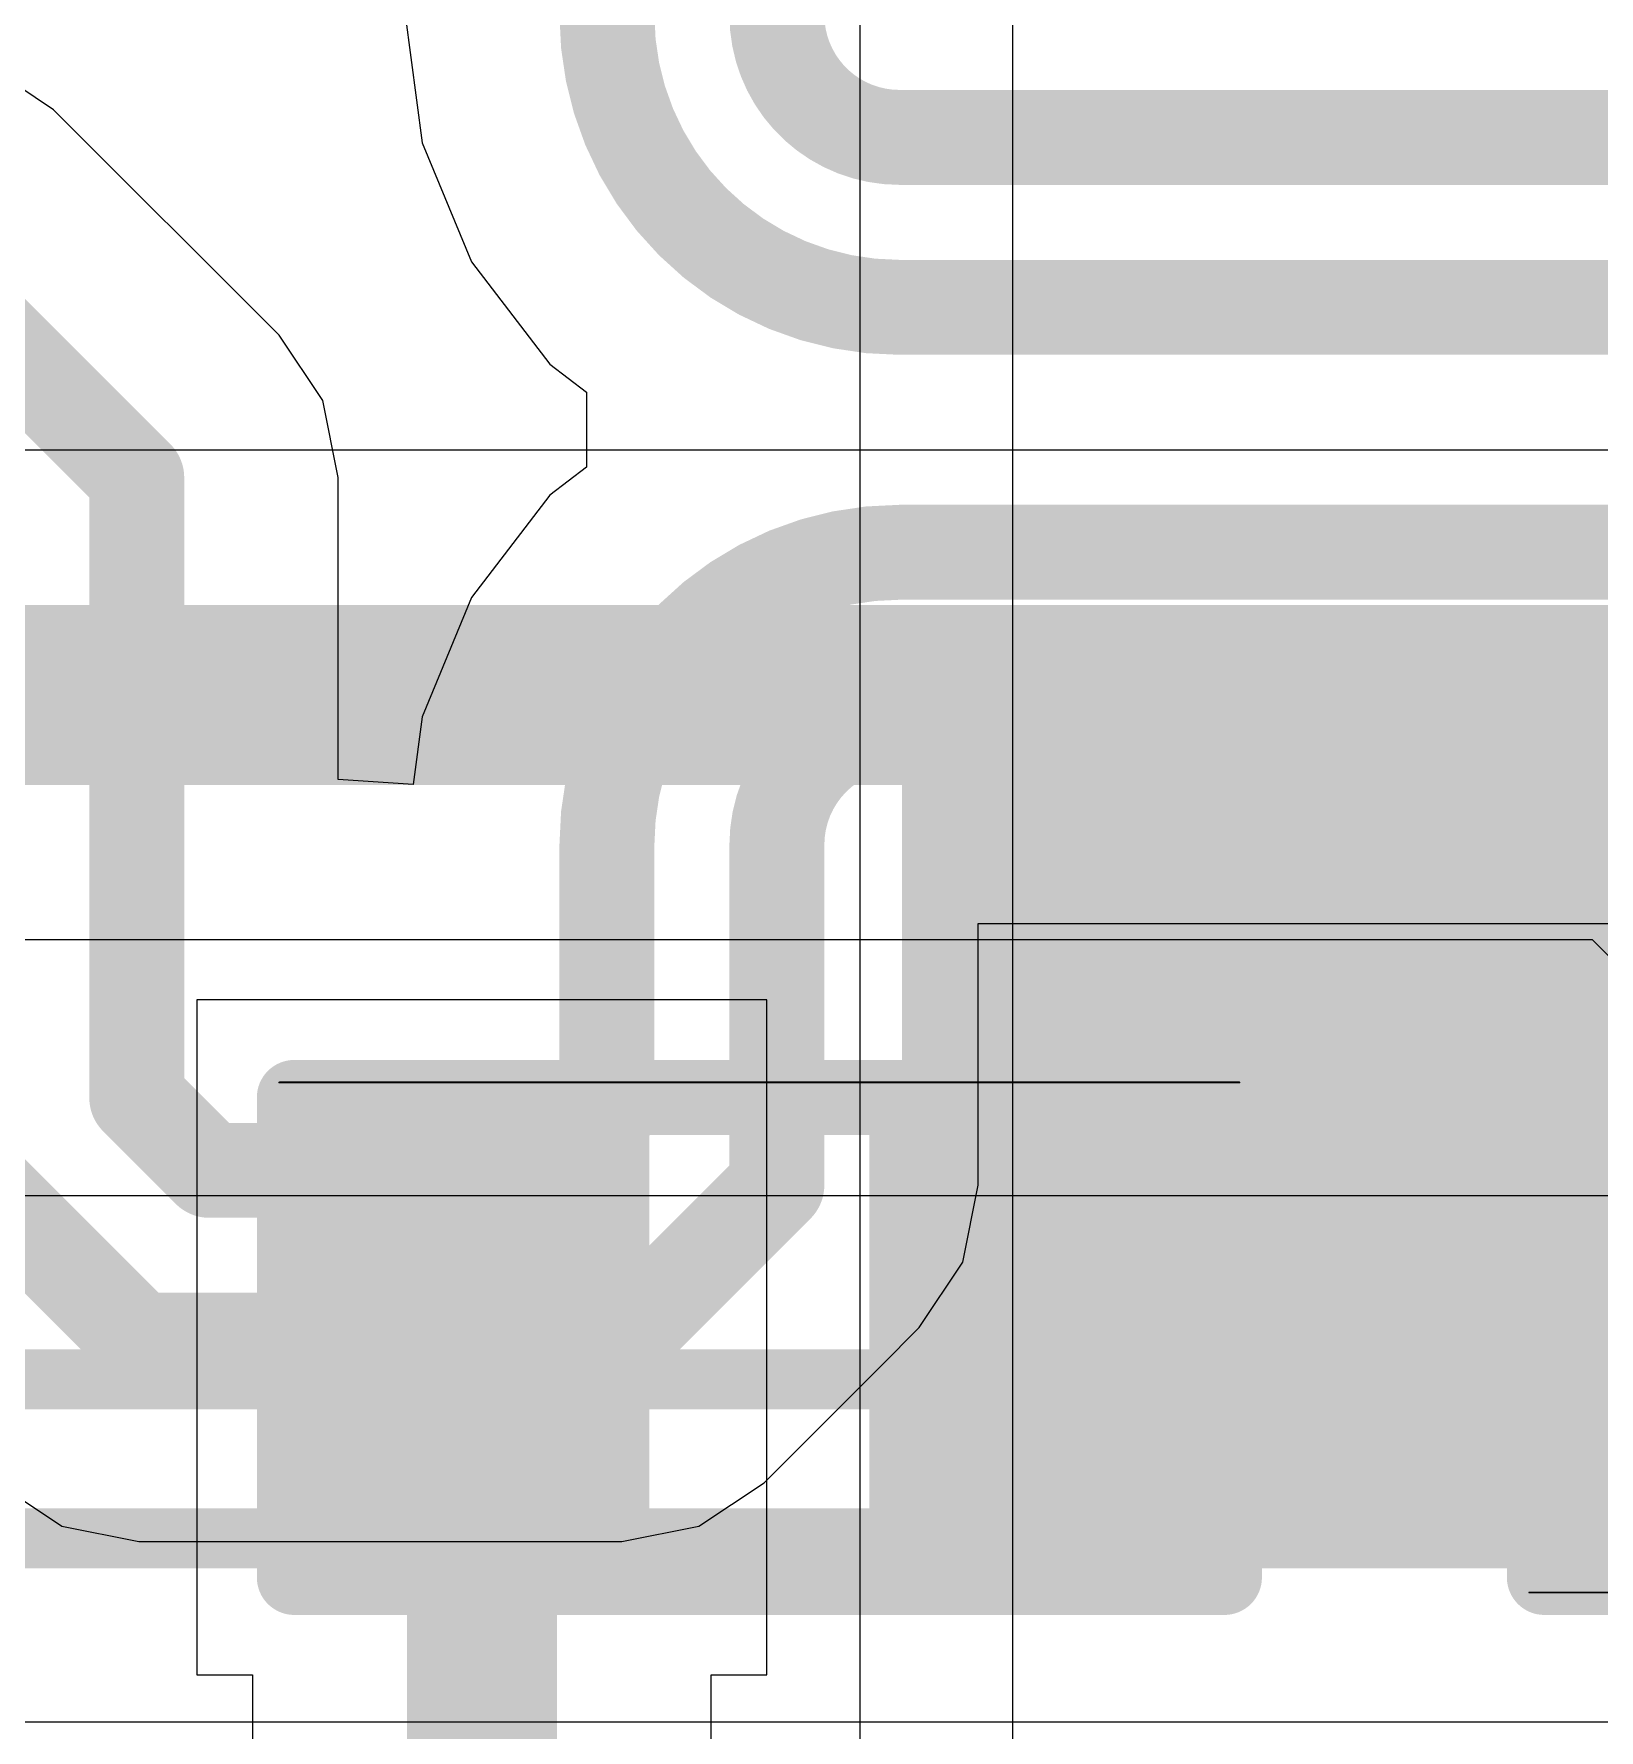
# Model space of a CAD drawing. Header units: inches. Extents: x 0 to 5271, y 0 to 5417.
# Drawn here: x 77.609 to 80.259, y 90.122 to 92.995 of the extents above; entities that cross this region are included whole.
import ezdxf

# ---------------------------------------------------------------- set-up
doc = ezdxf.new("R2010")
doc.units = ezdxf.units.IN
for name, color, linetype in [('Bottom Layer', 5, 'Continuous'), ('L4_PWR', 90, 'Continuous'), ('L5_GND2', 156, 'Continuous'), ('L6_SIG2', 130, 'Continuous'), ('Top Layer', 1, 'Continuous'), ('Top Overlay', 2, 'Continuous'), ('Top Paste', 8, 'Continuous'), ('Top Solder', 216, 'Continuous')]:
    doc.layers.add(name, color=color, linetype=linetype)

# ---------------------------------------------------------------- blocks, each defined once
blk = doc.blocks.new('RES_0402_281')
at = {"layer": 'Top Layer'}
for points in [[(-0.6984492, -0.31746444), (-0.6984492, 0.3175355599999999), (-0.2412491999999999, 0.3175355599999999), (-0.2412492, -0.31746444)], [(0.2413507999999999, -0.31746444), (0.2413508, 0.3175355599999999), (0.6985507999999999, 0.3175355599999999), (0.6985507999999999, -0.31746444)]]:
    blk.add_hatch(color=1, dxfattribs=at).paths.add_polyline_path(points)
at = {"layer": 'Top Paste'}
for points in [[(-0.6984492, -0.31746444), (-0.6984492, 0.3175355599999999), (-0.2412491999999999, 0.3175355599999999), (-0.2412492, -0.31746444)], [(0.2413507999999999, -0.31746444), (0.2413508, 0.3175355599999999), (0.6985507999999999, 0.3175355599999999), (0.6985507999999999, -0.31746444)]]:
    blk.add_hatch(color=8, dxfattribs=at).paths.add_polyline_path(points)
at = {"layer": 'Top Solder'}
for points in [[(-0.75345036, -0.3724656), (-0.75345036, 0.37253672), (-0.1862480399999999, 0.37253672), (-0.18624804, -0.3724656)], [(0.18634964, -0.3724656), (0.18634964, 0.37253672), (0.7535519599999999, 0.37253672), (0.7535519599999999, -0.3724656)]]:
    blk.add_hatch(color=216, dxfattribs=at).paths.add_polyline_path(points)
at = {"layer": 'Top Overlay'}
for points in [[(0.7874507999999999, 0.40643556, 0.127, 0.127, 0), (-0.7873492, 0.40643556, 0.127, 0.127, 0)], [(-0.7873492, 0.40643556, 0.127, 0.127, 0), (-0.7873492, -0.40636444, 0.127, 0.127, 0)], [(0.7874507999999999, 0.40643556, 0.127, 0.127, 0), (0.7874507999999999, -0.40636444, 0.127, 0.127, 0)], [(0.7874507999999999, -0.40636444, 0.127, 0.127, 0), (-0.7873492, -0.40636444, 0.127, 0.127, 0)], [(0.8128508, -0.43176444, 0.0032258, 0.0032258, 0), (-0.8127492, -0.43176444, 0.0032258, 0.0032258, 0)]]:
    blk.add_lwpolyline(points, format="xyseb", dxfattribs=at)
for points in [[(-0.8190991999999999, 0.40643556, 0.0635, 0.0635, 1), (-0.7555991999999999, 0.40643556, 0.0635, 0.0635, 1)], [(-0.8190991999999999, 0.40643556, 0.0635, 0.0635, 1), (-0.7555991999999999, 0.40643556, 0.0635, 0.0635, 1)], [(0.7557008, 0.40643556, 0.0635, 0.0635, 1), (0.8192008000000001, 0.40643556, 0.0635, 0.0635, 1)], [(0.7557008, 0.40643556, 0.0635, 0.0635, 1), (0.8192008000000001, 0.40643556, 0.0635, 0.0635, 1)], [(-0.8190991999999999, -0.40636444, 0.0635, 0.0635, 1), (-0.7555991999999999, -0.40636444, 0.0635, 0.0635, 1)], [(-0.8190991999999999, -0.40636444, 0.0635, 0.0635, 1), (-0.7555991999999999, -0.40636444, 0.0635, 0.0635, 1)], [(0.7557008, -0.40636444, 0.0635, 0.0635, 1), (0.8192008000000001, -0.40636444, 0.0635, 0.0635, 1)], [(0.7557008, -0.40636444, 0.0635, 0.0635, 1), (0.8192008000000001, -0.40636444, 0.0635, 0.0635, 1)], [(-0.81355438, -0.43176444, 0.0016129, 0.0016129, 1), (-0.81194402, -0.43176444, 0.0016129, 0.0016129, 1)], [(0.8120456199999999, -0.43176444, 0.0016129, 0.0016129, 1), (0.81365598, -0.43176444, 0.0016129, 0.0016129, 1)]]:
    blk.add_lwpolyline(points, format="xyseb", close=True, dxfattribs=at)
blk = doc.blocks.new('RES_0402_282')
at = {"layer": 'Top Layer'}
for points in [[(-0.69845428, -0.31745428), (-0.69845428, 0.31754572), (-0.2412542799999999, 0.31754572), (-0.24125428, -0.31745428)], [(0.2413457199999999, -0.31745428), (0.24134572, 0.31754572), (0.6985457199999999, 0.31754572), (0.6985457199999999, -0.31745428)]]:
    blk.add_hatch(color=1, dxfattribs=at).paths.add_polyline_path(points)
at = {"layer": 'Top Paste'}
for points in [[(-0.69845428, -0.31745428), (-0.69845428, 0.31754572), (-0.2412542799999999, 0.31754572), (-0.24125428, -0.31745428)], [(0.2413457199999999, -0.31745428), (0.24134572, 0.31754572), (0.6985457199999999, 0.31754572), (0.6985457199999999, -0.31745428)]]:
    blk.add_hatch(color=8, dxfattribs=at).paths.add_polyline_path(points)
at = {"layer": 'Top Solder'}
for points in [[(-0.7534554399999999, -0.37245544), (-0.7534554399999999, 0.37254688), (-0.18625312, 0.37254688), (-0.18625312, -0.37245544)], [(0.1863445599999999, -0.37245544), (0.18634456, 0.37254688), (0.75354688, 0.37254688), (0.75354688, -0.37245544)]]:
    blk.add_hatch(color=216, dxfattribs=at).paths.add_polyline_path(points)
at = {"layer": 'Top Overlay'}
for points in [[(-0.78735428, 0.40644572, 0.127, 0.127, 0), (0.7874457199999999, 0.40644572, 0.127, 0.127, 0)], [(-0.78735428, -0.40635428, 0.127, 0.127, 0), (-0.78735428, 0.40644572, 0.127, 0.127, 0)], [(0.7874457199999999, -0.40635428, 0.127, 0.127, 0), (0.7874457199999999, 0.40644572, 0.127, 0.127, 0)], [(-0.78735428, -0.40635428, 0.127, 0.127, 0), (0.7874457199999999, -0.40635428, 0.127, 0.127, 0)], [(-0.8127542799999999, -0.43175428, 0.0032258, 0.0032258, 0), (0.8128457199999999, -0.43175428, 0.0032258, 0.0032258, 0)]]:
    blk.add_lwpolyline(points, format="xyseb", dxfattribs=at)
for points in [[(-0.8191042799999999, 0.40644572, 0.0635, 0.0635, 1), (-0.7556042799999999, 0.40644572, 0.0635, 0.0635, 1)], [(-0.8191042799999999, 0.40644572, 0.0635, 0.0635, 1), (-0.7556042799999999, 0.40644572, 0.0635, 0.0635, 1)], [(0.75569572, 0.40644572, 0.0635, 0.0635, 1), (0.8191957199999998, 0.40644572, 0.0635, 0.0635, 1)], [(0.75569572, 0.40644572, 0.0635, 0.0635, 1), (0.8191957199999998, 0.40644572, 0.0635, 0.0635, 1)], [(-0.8191042799999999, -0.40635428, 0.0635, 0.0635, 1), (-0.7556042799999999, -0.40635428, 0.0635, 0.0635, 1)], [(-0.8191042799999999, -0.40635428, 0.0635, 0.0635, 1), (-0.7556042799999999, -0.40635428, 0.0635, 0.0635, 1)], [(0.75569572, -0.40635428, 0.0635, 0.0635, 1), (0.8191957199999998, -0.40635428, 0.0635, 0.0635, 1)], [(0.75569572, -0.40635428, 0.0635, 0.0635, 1), (0.8191957199999998, -0.40635428, 0.0635, 0.0635, 1)], [(-0.8135594599999999, -0.43175428, 0.0016129, 0.0016129, 1), (-0.8119491, -0.43175428, 0.0016129, 0.0016129, 1)], [(0.81204054, -0.43175428, 0.0016129, 0.0016129, 1), (0.8136509, -0.43175428, 0.0016129, 0.0016129, 1)]]:
    blk.add_lwpolyline(points, format="xyseb", close=True, dxfattribs=at)

msp = doc.modelspace()

# ---------------------------------------------------------------- hatches: boundary and pattern name
at = {"layer": 'Top Layer'}
msp.add_hatch(color=1, dxfattribs=at).paths.add_polyline_path([(79.07852611999999, 90.46977587999999), (80.71245732, 90.46977587999999), (80.71245732, 91.80840667999999), (79.07852611999999, 91.80840667999999)])

# ---------------------------------------------------------------- linework, layer by layer
at = {"layer": 'Bottom Layer'}
for p, q in [((78.23752196, 93.02672022), (78.26603346, 92.81016235999999)), ((77.64212818, 92.8661973), (77.5315188, 92.94010367999999)), ((78.02408829999999, 92.48423464), (77.64212818, 92.8661973)), ((78.26603346, 92.81016235999999), (78.34961978, 92.60836443999999)), ((78.34961978, 92.60836443999999), (78.48258877999999, 92.43507548)), ((78.02409592, 92.48422956), (78.02408829999999, 92.48423464)), ((78.09800229999999, 92.37362017999999), (78.02409592, 92.48422956)), ((78.48258877999999, 92.43507548), (78.54437428, 92.38766637999998)), ((78.12395602, 92.24314799999999), (78.09800229999999, 92.37362017999999)), ((78.54437428, 92.38766637999998), (78.54437428, 92.26066383999999)), ((78.54437428, 92.26066383999999), (78.48258877999999, 92.21325474)), ((78.12395348, 92.24313529999999), (78.12395602, 92.24314799999999)), ((78.12395348, 91.73195521999999), (78.12395348, 92.24313529999999)), ((78.48258877999999, 92.21325474), (78.34961978, 92.03996577999999)), ((78.34961978, 92.03996577999999), (78.26603346, 91.83816785999998)), ((78.26603346, 91.83816785999998), (78.25095347999999, 91.7236291)), ((78.25095347999999, 91.7236291), (78.12395348, 91.73195521999999)), ((79.20778417999999, 91.04523065999999), (79.20778417999999, 91.48805933999999)), ((79.20778417999999, 91.48805933999999), (81.2538507, 91.48805933999999)), ((79.181833, 90.91474577999999), (79.20778671999999, 91.04521795999999)), ((79.20778671999999, 91.04521795999999), (79.20778417999999, 91.04523065999999)), ((79.10792662, 90.80413639999999), (79.181833, 90.91474577999999)), ((79.04205934, 90.73826912), (79.107919, 90.80413132)), ((79.107919, 90.80413132), (79.10792662, 90.80413639999999)), ((78.84516615999999, 90.54137086), (79.04205425999999, 90.7382615)), ((79.04205425999999, 90.7382615), (79.04205934, 90.73826912)), ((77.54555737999999, 90.54137086), (77.65616675999999, 90.46746447999999)), ((78.73455677999999, 90.46746447999999), (78.84516615999999, 90.54137086)), ((77.65616675999999, 90.46746447999999), (77.78663893999999, 90.44151075999999)), ((78.6040846, 90.44151075999999), (78.73455677999999, 90.46746447999999)), ((77.78663893999999, 90.44151075999999), (77.78665164, 90.4415133)), ((77.78665164, 90.4415133), (78.6040719, 90.4415133)), ((78.6040719, 90.4415133), (78.6040846, 90.44151075999999))]:
    msp.add_line(p, q, dxfattribs=at)
for points in [[(78.57906813999999, 93.02672022, 0.16077946, 0.16077946, 0), (78.57906813999999, 93.25101237999999, 0.16077946, 0.16077946, 0)], [(78.86684506, 93.02672022, 0.16077946, 0.16077946, 0), (78.86684506, 93.25101237999999, 0.16077946, 0.16077946, 0)], [(79.07423351999999, 92.53155484, 0.16077946, 0.16077946, -0.4142135623730951), (78.57906813999999, 93.02672022, 0.16077946, 0.16077946, 0)], [(79.07423351999999, 92.81933176, 0.16077946, 0.16077946, -0.4142135623730951), (78.86684506, 93.02672022, 0.16077946, 0.16077946, 0)], [(79.07423351999999, 92.81933176, 0.16077946, 0.16077946, 0), (81.2538507, 92.81933176, 0.16077946, 0.16077946, 0)], [(77.40104661999999, 92.62511573999998, 0.16077946, 0.16077946, 0), (77.78301436, 92.24314799999999, 0.16077946, 0.16077946, 0)], [(79.07423351999999, 92.53155484, 0.16077946, 0.16077946, 0), (81.2538507, 92.53155484, 0.16077946, 0.16077946, 0)], [(77.78301436, 91.19305612, 0.16077946, 0.16077946, 0), (77.78301436, 92.24314799999999, 0.16077946, 0.16077946, 0)], [(78.57906813999999, 91.62160999999999, 0.16077946, 0.16077946, -0.4142135623730951), (79.07423351999999, 92.11677537999999, 0.16077946, 0.16077946, 0)], [(79.07423351999999, 92.11677537999999, 0.16077946, 0.16077946, 0), (81.2538507, 92.11677537999999, 0.16077946, 0.16077946, 0)], [(78.86684506, 91.62160999999999, 0.16077946, 0.16077946, -0.4142135623730951), (79.07423351999999, 91.82899846, 0.16077946, 0.16077946, 0)], [(79.07423351999999, 91.82899846, 0.16077946, 0.16077946, 0), (81.2538507, 91.82899846, 0.16077946, 0.16077946, 0)], [(78.57906813999999, 91.16441508, 0.16077946, 0.16077946, 0), (78.57906813999999, 91.62160999999999, 0.16077946, 0.16077946, 0)], [(78.86684506, 91.04521795999999, 0.16077946, 0.16077946, 0), (78.86684506, 91.62160999999999, 0.16077946, 0.16077946, 0)], [(77.78301436, 91.19305612, 0.16077946, 0.16077946, 0), (77.9058386, 91.07023188, 0.16077946, 0.16077946, 0)], [(78.48488494, 91.07023188, 0.16077946, 0.16077946, 0), (78.57906813999999, 91.16441508, 0.16077946, 0.16077946, 0)], [(77.4952349, 91.07385646, 0.16077946, 0.16077946, 0), (77.78663893999999, 90.78245242, 0.16077946, 0.16077946, 0)], [(77.9058386, 91.07023188, 0.16077946, 0.16077946, 0), (78.24467968, 91.07023188, 0.16077946, 0.16077946, 0)], [(78.24467968, 91.07023188, 0.16077946, 0.16077946, 0), (78.48488494, 91.07023188, 0.16077946, 0.16077946, 0)], [(78.80097015999999, 90.97934305999999, 0.16077946, 0.16077946, 0), (78.86684506, 91.04521795999999, 0.16077946, 0.16077946, 0)], [(78.6040846, 90.78245242, 0.16077946, 0.16077946, 0), (78.80097269999999, 90.97934052, 0.16077946, 0.16077946, 0)], [(78.80097015999999, 90.97934305999999, 0.16077946, 0.16077946, 0), (78.80097269999999, 90.97934052, 0.16077946, 0.16077946, 0)], [(77.78663893999999, 90.78245242, 0.16077946, 0.16077946, 0), (78.6040846, 90.78245242, 0.16077946, 0.16077946, 0)]]:
    msp.add_lwpolyline(points, format="xyseb", dxfattribs=at)
for points in [[(78.53887264, 93.02672022, 0.08038846, 0.08038846, 1), (78.61926363999999, 93.02672022, 0.08038846, 0.08038846, 1)], [(78.53887264, 93.02672022, 0.08038846, 0.08038846, 1), (78.61926363999999, 93.02672022, 0.08038846, 0.08038846, 1)], [(78.82664955999999, 93.02672022, 0.08038846, 0.08038846, 1), (78.90704055999998, 93.02672022, 0.08038846, 0.08038846, 1)], [(78.82664955999999, 93.02672022, 0.08038846, 0.08038846, 1), (78.90704055999998, 93.02672022, 0.08038846, 0.08038846, 1)], [(79.03403802, 92.81933176, 0.08038846, 0.08038846, 1), (79.11442901999999, 92.81933176, 0.08038846, 0.08038846, 1)], [(79.03403802, 92.81933176, 0.08038846, 0.08038846, 1), (79.11442901999999, 92.81933176, 0.08038846, 0.08038846, 1)], [(79.03403802, 92.53155484, 0.08038846, 0.08038846, 1), (79.11442901999999, 92.53155484, 0.08038846, 0.08038846, 1)], [(79.03403802, 92.53155484, 0.08038846, 0.08038846, 1), (79.11442901999999, 92.53155484, 0.08038846, 0.08038846, 1)], [(77.74281885999999, 92.24314799999999, 0.08038846, 0.08038846, 1), (77.82320985999999, 92.24314799999999, 0.08038846, 0.08038846, 1)], [(77.74281885999999, 92.24314799999999, 0.08038846, 0.08038846, 1), (77.82320985999999, 92.24314799999999, 0.08038846, 0.08038846, 1)], [(79.03403802, 92.11677537999999, 0.08038846, 0.08038846, 1), (79.11442901999999, 92.11677537999999, 0.08038846, 0.08038846, 1)], [(79.03403802, 92.11677537999999, 0.08038846, 0.08038846, 1), (79.11442901999999, 92.11677537999999, 0.08038846, 0.08038846, 1)], [(79.03403802, 91.82899846, 0.08038846, 0.08038846, 1), (79.11442901999999, 91.82899846, 0.08038846, 0.08038846, 1)], [(79.03403802, 91.82899846, 0.08038846, 0.08038846, 1), (79.11442901999999, 91.82899846, 0.08038846, 0.08038846, 1)], [(78.53887264, 91.62160999999999, 0.08038846, 0.08038846, 1), (78.61926363999999, 91.62160999999999, 0.08038846, 0.08038846, 1)], [(78.53887264, 91.62160999999999, 0.08038846, 0.08038846, 1), (78.61926363999999, 91.62160999999999, 0.08038846, 0.08038846, 1)], [(78.82664955999999, 91.62160999999999, 0.08038846, 0.08038846, 1), (78.90704055999998, 91.62160999999999, 0.08038846, 0.08038846, 1)], [(78.82664955999999, 91.62160999999999, 0.08038846, 0.08038846, 1), (78.90704055999998, 91.62160999999999, 0.08038846, 0.08038846, 1)], [(77.74281885999999, 91.19305612, 0.08038846, 0.08038846, 1), (77.82320985999999, 91.19305612, 0.08038846, 0.08038846, 1)], [(77.74281885999999, 91.19305612, 0.08038846, 0.08038846, 1), (77.82320985999999, 91.19305612, 0.08038846, 0.08038846, 1)], [(78.53887264, 91.16441508, 0.08038846, 0.08038846, 1), (78.61926363999999, 91.16441508, 0.08038846, 0.08038846, 1)], [(78.53887264, 91.16441508, 0.08038846, 0.08038846, 1), (78.61926363999999, 91.16441508, 0.08038846, 0.08038846, 1)], [(77.8656431, 91.07023188, 0.08038846, 0.08038846, 1), (77.94603409999999, 91.07023188, 0.08038846, 0.08038846, 1)], [(77.8656431, 91.07023188, 0.08038846, 0.08038846, 1), (77.94603409999999, 91.07023188, 0.08038846, 0.08038846, 1)], [(78.20448418, 91.07023188, 0.08038846, 0.08038846, 1), (78.28487517999999, 91.07023188, 0.08038846, 0.08038846, 1)], [(78.20448418, 91.07023188, 0.08038846, 0.08038846, 1), (78.28487517999999, 91.07023188, 0.08038846, 0.08038846, 1)], [(78.44468944, 91.07023188, 0.08038846, 0.08038846, 1), (78.52508044, 91.07023188, 0.08038846, 0.08038846, 1)], [(78.44468944, 91.07023188, 0.08038846, 0.08038846, 1), (78.52508044, 91.07023188, 0.08038846, 0.08038846, 1)], [(78.82664955999999, 91.04521795999999, 0.08038846, 0.08038846, 1), (78.90704055999998, 91.04521795999999, 0.08038846, 0.08038846, 1)], [(78.82664955999999, 91.04521795999999, 0.08038846, 0.08038846, 1), (78.90704055999998, 91.04521795999999, 0.08038846, 0.08038846, 1)], [(78.76077466, 90.97934305999999, 0.08038846, 0.08038846, 1), (78.84116566, 90.97934305999999, 0.08038846, 0.08038846, 1)], [(78.76077466, 90.97934305999999, 0.08038846, 0.08038846, 1), (78.84116566, 90.97934305999999, 0.08038846, 0.08038846, 1)], [(78.76077719999999, 90.97934052, 0.08038846, 0.08038846, 1), (78.8411682, 90.97934052, 0.08038846, 0.08038846, 1)], [(78.76077719999999, 90.97934052, 0.08038846, 0.08038846, 1), (78.8411682, 90.97934052, 0.08038846, 0.08038846, 1)], [(77.74644344, 90.78245242, 0.08038846, 0.08038846, 1), (77.82683444, 90.78245242, 0.08038846, 0.08038846, 1)], [(77.74644344, 90.78245242, 0.08038846, 0.08038846, 1), (77.82683444, 90.78245242, 0.08038846, 0.08038846, 1)], [(78.5638891, 90.78245242, 0.08038846, 0.08038846, 1), (78.6442801, 90.78245242, 0.08038846, 0.08038846, 1)], [(78.5638891, 90.78245242, 0.08038846, 0.08038846, 1), (78.6442801, 90.78245242, 0.08038846, 0.08038846, 1)]]:
    msp.add_lwpolyline(points, format="xyseb", close=True, dxfattribs=at)
at = {"layer": 'L4_PWR'}
for p, q in [((79.00742389999999, 93.35955673999999), (79.00742643999999, 90.00436914)), ((79.2664023, 91.41684282), (79.26639975999998, 93.3226988)), ((79.2664023, 90.02987328), (79.2664023, 91.41684282))]:
    msp.add_line(p, q, dxfattribs=at)
at = {"layer": 'L5_GND2'}
for p, q in [((85.17835643999999, 91.02717634), (69.85154178, 91.02717634)), ((68.20604596, 90.13639325999999), (84.93811054, 90.13639325999999))]:
    msp.add_line(p, q, dxfattribs=at)
for points in [[(68.3175672, 90.71640479999999, 0.1016, 0.1016, 0), (85.17835643999999, 90.71640479999999, 0.1016, 0.1016, 0)], [(68.20604596, 90.4471648, 0.1016, 0.1016, 0), (85.0668352, 90.4471648, 0.1016, 0.1016, 0)]]:
    msp.add_lwpolyline(points, format="xyseb", dxfattribs=at)
at = {"layer": 'L6_SIG2'}
for p, q in [((80.4188384, 92.28956649999999), (71.23081511999999, 92.28956649999999)), ((71.40245054, 91.4608407), (80.24720298, 91.4608407)), ((80.24720298, 91.4608407), (84.23698671999999, 87.47105696))]:
    msp.add_line(p, q, dxfattribs=at)
msp.add_lwpolyline([(71.23081511999999, 91.87520359999999, 0.3048, 0.3048, 0), (80.4188384, 91.87520359999999, 0.3048, 0.3048, 0)], format="xyseb", dxfattribs=at)
at = {"layer": 'Top Layer'}
for p, q in [((78.84992611999999, 91.35877588), (77.88472612, 91.35877588)), ((77.88472612, 91.35877588), (77.88472612, 90.21577588)), ((78.84992611999999, 90.21577588), (78.84992611999999, 91.35877588)), ((77.88472612, 90.21577588), (77.97886105999999, 90.21577588)), ((77.97886105999999, 90.21577588), (77.97886105999999, 89.96058208)), ((78.75579118, 89.96058208), (78.75579118, 90.21577588)), ((78.75579118, 90.21577588), (78.84992611999999, 90.21577588))]:
    msp.add_line(p, q, dxfattribs=at)
for points in [[(79.88614451999999, 90.78727588, 0.3048, 0.3048, 0), (79.88614451999999, 91.2450042, 0.3048, 0.3048, 0)], [(79.30712611999999, 90.78727588, 0.3048, 0.3048, 0), (79.86069372, 90.78727588, 0.3048, 0.3048, 0)], [(79.86079532, 90.78727588, 0.3048, 0.3048, 0), (80.48385731999998, 90.78727588, 0.3048, 0.3048, 0)], [(78.36732612, 89.60500747999998, 0.254, 0.254, 0), (78.36732612, 90.78727588, 0.254, 0.254, 0)]]:
    msp.add_lwpolyline(points, format="xyseb", dxfattribs=at)
for points in [[(79.80994451999999, 91.2450042, 0.1524, 0.1524, 1), (79.96234452, 91.2450042, 0.1524, 0.1524, 1)], [(79.23092612, 90.78727588, 0.1524, 0.1524, 1), (79.38332611999999, 90.78727588, 0.1524, 0.1524, 1)], [(79.78449372, 90.78727588, 0.1524, 0.1524, 1), (79.93689371999999, 90.78727588, 0.1524, 0.1524, 1)], [(79.78459532, 90.78727588, 0.1524, 0.1524, 1), (79.93699532, 90.78727588, 0.1524, 0.1524, 1)], [(79.80994451999999, 90.78727588, 0.1524, 0.1524, 1), (79.96234452, 90.78727588, 0.1524, 0.1524, 1)], [(78.30382612, 90.78727588, 0.127, 0.127, 1), (78.43082611999999, 90.78727588, 0.127, 0.127, 1)]]:
    msp.add_lwpolyline(points, format="xyseb", close=True, dxfattribs=at)

# ---------------------------------------------------------------- block references
at = {"rotation": 180}
msp.add_blockref('RES_0402_281', (78.83727692, 90.78731144), dxfattribs=at)
msp.add_blockref('RES_0402_282', (80.95371159999999, 90.78723016))

doc.saveas('drawing.dxf')
